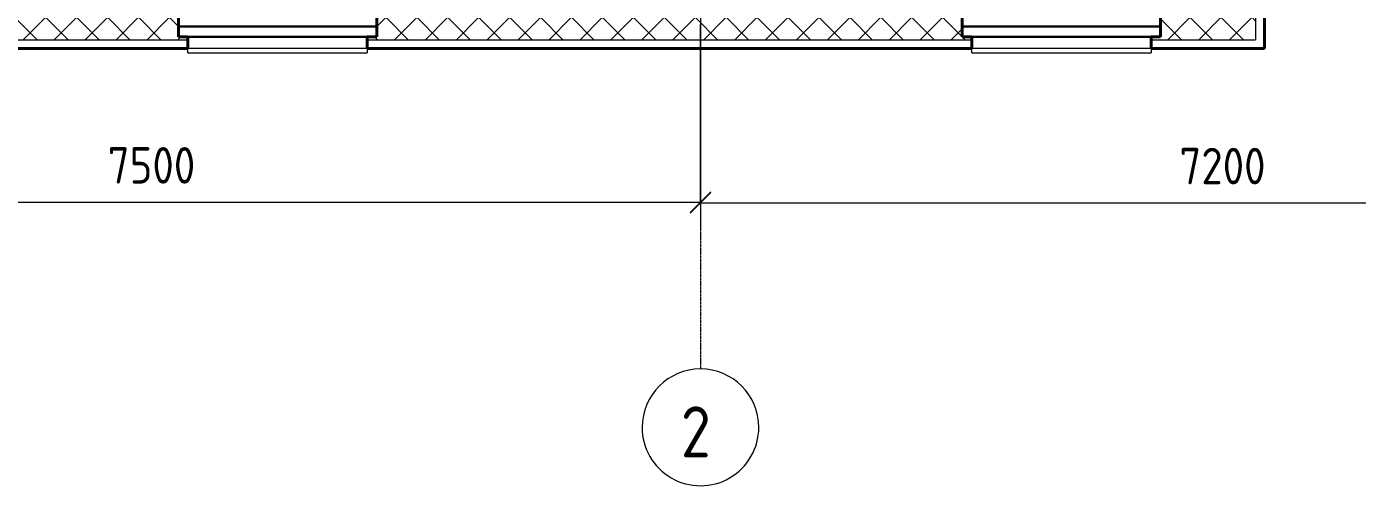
# Model space of a CAD drawing. Header units: millimetres. Extents: x -32954 to 151739, y -65671 to 56243.
# Drawn here: x -27072 to -17945, y -15318 to -12155 of the extents above; entities that cross this region are included whole.
import ezdxf

# ---------------------------------------------------------------- set-up
doc = ezdxf.new("R2010")
doc.units = ezdxf.units.MM
doc.linetypes.add('ADSK_Линия сетки', pattern=[21, 12, -3, 3, -3])
for name, color, linetype, lineweight in [('Окна', 7, 'Continuous', 18), ('Оси', 7, 'Continuous', 9), ('Остекление', 7, 'Continuous', 30), ('Отлив', 7, 'Continuous', 18), ('Подоконник_Верхний брус', 7, 'Continuous', 18), ('Размеры', 7, 'Continuous', 9), ('Размеры-100', 7, 'Continuous', 9), ('Стены', 7, 'Continuous', 18), ('Стены разрез', 7, 'Continuous', 40), ('Стены штриховка', 7, 'Continuous', 18)]:
    doc.layers.add(name, color=color, linetype=linetype, lineweight=lineweight)
doc.styles.add('GOST Common', font='GOST_Common.ttf', dxfattribs={"width": 0.9, "height": 250})
doc.styles.add('GOST Common_1', font='GOST_Common.ttf', dxfattribs={"width": 0.9, "height": 350})
doc.dimstyles.new('ADSK_Проверочный', dxfattribs={"dimscale": 304.8, "dimtxt": 251.428749, "dimasz": 0.463911, "dimexe": 0.492126, "dimexo": 0.492126, "dimgap": 0.164042, "dimtad": 1, "dimdec": 0, "dimdsep": 46, "dimtxsty": 'GOST Common', "dimblk1": 'OBLIQUE', "dimblk2": 'OBLIQUE', "dimsah": 1, "dimcen": 0.09, "dimazin": 0, "dimtfac": 1, "dimtdec": 4, "dimtix": 1, "dimtmove": 0, "dimatfit": 3, "dimfxl": 1, "dimtvp": 1, "dimtolj": 1, "dimtzin": 0, "dimarcsym": 2})

# ---------------------------------------------------------------- blocks, each defined once
blk = doc.blocks.new('B2B_Окно_1створка - 1320х1460h-729009-В_АР_ПЭ_01 Этаж')
at = {"layer": 'Остекление'}
for p, q in [((-680, 135), (680, 135)), ((-680, 65), (680, 65))]:
    blk.add_line(p, q, dxfattribs=at)
blk = doc.blocks.new('B2B_Отлив - Отлив_металлический-717280-В_АР_ПЭ_01 Этаж')
at = {"layer": 'Отлив'}
for p, q in [((-615, 1), (-615, 110)), ((615, 110), (-615, 110)), ((615, 110), (615, 1)), ((-615, 0), (-615, 1)), ((-615, 1), (615, 1)), ((-615, 1), (615, 1)), ((-615, 0), (615, 0)), ((615, 1), (615, 0))]:
    blk.add_line(p, q, dxfattribs=at)
blk = doc.blocks.new('В2В_Подоконник_ПВХ - ПВХ-717279-В_АР_ПЭ_01 Этаж')
at = {"layer": 'Подоконник_Верхний брус'}
for p, q in [((-680, -280), (-680, 0)), ((-680, 0), (680, 0)), ((680, 0), (680, -280)), ((-680, -280), (-700, -280)), ((-700, -280), (-700, -330)), ((-700, -330), (700, -330)), ((700, -280), (680, -280)), ((700, -330), (700, -280))]:
    blk.add_line(p, q, dxfattribs=at)
blk = doc.blocks.new('Ось сетки - D8-4846-В_АР_ПЭ_01 Этаж')
at = {"layer": 'Оси', "lineweight": 18}
for start, end in [(360, 180), (180, 360)]:
    blk.add_arc((0, 0), 4, start, end, dxfattribs=at)
blk = doc.blocks.new('DIMBLOCK2-В_АР_ПЭ_01 Этаж')
at = {"layer": 'Размеры-100', "transparency": 16777216}
for p, q in [((-22450, -12455), (-22450, -13511.8)), ((-22450, -13361.8), (-22450, -12455)), ((-15250, -12455), (-15250, -13511.8)), ((-15250, -13361.8), (-15250, -12455)), ((-22450, -13361.8), (-22379.3, -13291.1)), ((-15250, -13361.8), (-15179.3, -13291.1)), ((-22450, -13361.8), (-22520.7, -13432.5)), ((-22450, -13361.8), (-15250, -13361.8)), ((-15250, -13361.8), (-15320.7, -13432.5))]:
    blk.add_line(p, q, dxfattribs=at)
at = {"layer": 'Размеры-100', "color": 0, "transparency": 16777216, "insert": (-19165.4, -12985.1), "char_height": 250, "width": 756.843, "attachment_point": 1, "line_spacing_factor": 1.022761, "style": 'GOST Common'}
blk.add_mtext('7200', dxfattribs=at)
blk = doc.blocks.new('_Oblique')
at = {"color": 0, "linetype": 'ByBlock', "lineweight": -2}
blk.add_line((-0.5, -0.5), (0.5, 0.5), dxfattribs=at)
blk = doc.blocks.new('DIMBLOCK3-В_АР_ПЭ_01 Этаж')
at = {"layer": 'Размеры-100', "transparency": 16777216}
for p, q in [((-29950, -12140), (-29950, -13506.8)), ((-29950, -13356.8), (-29950, -12140)), ((-22450, -12140), (-22450, -13506.8)), ((-22450, -13356.8), (-22450, -12140)), ((-29950, -13356.8), (-29879.3, -13286.1)), ((-22450, -13356.8), (-22379.3, -13286.1)), ((-29950, -13356.8), (-30020.7, -13427.5)), ((-29950, -13356.8), (-22450, -13356.8)), ((-22450, -13356.8), (-22520.7, -13427.5))]:
    blk.add_line(p, q, dxfattribs=at)
at = {"layer": 'Размеры-100', "color": 0, "transparency": 16777216, "insert": (-26515.4, -12980.1), "char_height": 250, "width": 756.843, "attachment_point": 1, "line_spacing_factor": 1.022761, "style": 'GOST Common'}
blk.add_mtext('7500', dxfattribs=at)

msp = doc.modelspace()

# ---------------------------------------------------------------- hatches: boundary and pattern name
at = {"layer": 'Стены разрез', "lineweight": 9}
h = msp.add_hatch(dxfattribs=at)
h.set_pattern_fill('FP_2', color=256, style=0, pattern_type=2)
h.set_pattern_definition([(45, (0, 0), (-106.066, 106.066), []), (135, (0, 0), (-106.066, -106.066), [])])
h.paths.add_polyline_path([(-20590, -12245), (-20590, -12225), (-20655, -12225), (-20655, -12095), (-24670, -12095), (-24670, -12225), (-24735, -12225), (-24735, -12245), (-23425.9, -12245)])
h.paths.add_polyline_path([(-18642.5, -12245), (-18642.5, -12095), (-19295, -12095), (-19295, -12225), (-19360, -12225), (-19360, -12245)])
h.paths.add_polyline_path([(-25965, -12245), (-25965, -12225), (-26030, -12225), (-26030, -12095), (-27960, -12095), (-27960, -12225), (-28025, -12225), (-28025, -12245), (-27261.2, -12245)])
h.paths.add_polyline_path([(-29255, -12245), (-29255, -12225), (-29320, -12225), (-29320, -12095), (-30220, -12095), (-30220, -12245)])

# ---------------------------------------------------------------- linework, layer by layer
at = {"layer": 'Оси', "linetype": 'ADSK_Линия сетки'}
msp.add_line((-22450, 4287.9), (-22450, -14500), dxfattribs=at)
at = {"layer": 'Стены'}
for p, q in [((-24735, -12305), (-25965, -12305)), ((-19360, -12305), (-20590, -12305))]:
    msp.add_line(p, q, dxfattribs=at)
at = {"layer": 'Стены разрез'}
for p, q in [((-18582.5, -12305), (-18582.5, -10750)), ((-26030, -12225), (-26030, -11875)), ((-24670, -11875), (-24670, -12225)), ((-20655, -12225), (-20655, -11875)), ((-19295, -11875), (-19295, -12225)), ((-25965, -12225), (-26030, -12225)), ((-25965, -12305), (-25965, -12225)), ((-24670, -12225), (-24735, -12225)), ((-24735, -12225), (-24735, -12305)), ((-20590, -12225), (-20655, -12225)), ((-20590, -12305), (-20590, -12225)), ((-19295, -12225), (-19360, -12225)), ((-19360, -12225), (-19360, -12305)), ((-28025, -12305), (-25965, -12305)), ((-24735, -12305), (-20590, -12305)), ((-19360, -12305), (-18582.5, -12305))]:
    msp.add_line(p, q, dxfattribs=at)
at = {"layer": 'Стены штриховка'}
for p, q in [((-18642.5, -10690), (-18642.5, -12245)), ((-28025, -12245), (-25965, -12245)), ((-24735, -12245), (-20590, -12245)), ((-19360, -12245), (-18642.5, -12245))]:
    msp.add_line(p, q, dxfattribs=at)

# ---------------------------------------------------------------- block references
at = {"layer": 'Окна', "rotation": 180}
for name, p in [('В2В_Подоконник_ПВХ - ПВХ-717279-В_АР_ПЭ_01 Этаж', (-19975, -12155)), ('B2B_Окно_1створка - 1320х1460h-729009-В_АР_ПЭ_01 Этаж', (-25350, -12090)), ('B2B_Отлив - Отлив_металлический-717280-В_АР_ПЭ_01 Этаж', (-25350, -12225)), ('B2B_Окно_1створка - 1320х1460h-729009-В_АР_ПЭ_01 Этаж', (-19975, -12090)), ('B2B_Отлив - Отлив_металлический-717280-В_АР_ПЭ_01 Этаж', (-19975, -12225))]:
    msp.add_blockref(name, p, dxfattribs=at)
at = {"layer": 'Оси', "lineweight": 18, "xscale": 99.99999999999993, "yscale": 99.99999999999993, "zscale": 99.99999999999993, "rotation": 180}
msp.add_blockref('Ось сетки - D8-4846-В_АР_ПЭ_01 Этаж', (-22450, -14900), dxfattribs=at)

# ---------------------------------------------------------------- texts
at = {"layer": 'Оси', "insert": (-22584.4, -14756.1), "char_height": 350, "width": 274.177, "attachment_point": 1, "style": 'GOST Common_1'}
msp.add_mtext('\\fGOST Common|b0|i0|c204|p34|;\\W.9;2', dxfattribs=at)

# ---------------------------------------------------------------- dimensions: what is measured, and where the dimension line sits
at = {"layer": 'Размеры'}
for base, p1, p2, override, picture, middle in [((-22450, -13356.8), (-29950, -11990), (-22450, -11990), {"dimpost": '<>', "dimfxl": 7500.000127}, 'DIMBLOCK3-В_АР_ПЭ_01 Этаж', (-26200, -13181.8)), ((-15250, -13361.8), (-22450, -12305), (-15250, -12305), {"dimpost": '<>', "dimfxl": 7199.999873}, 'DIMBLOCK2-В_АР_ПЭ_01 Этаж', (-18850, -13186.8))]:
    dim = msp.add_linear_dim(base=base, p1=p1, p2=p2, dimstyle='ADSK_Проверочный', override=override, dxfattribs=at)
    dim.commit()
    dim.dimension.update_dxf_attribs({"geometry": picture, "text_midpoint": middle})

doc.saveas('drawing.dxf')
